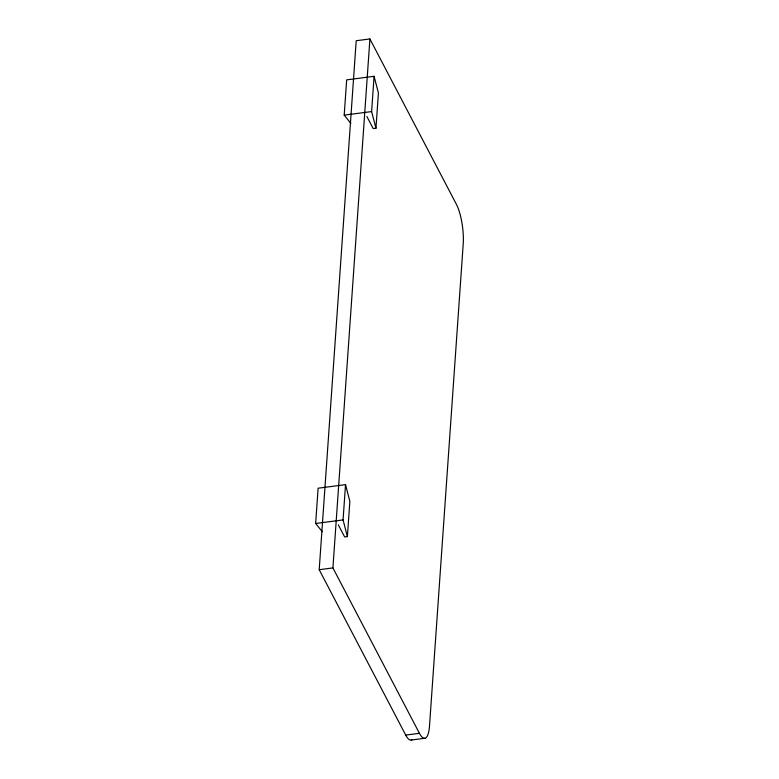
<?xml version="1.0" encoding="UTF-8"?>
<svg xmlns="http://www.w3.org/2000/svg" width="779" height="779" viewBox="0 0 779 779"><rect width="100%" height="100%" fill="white"/><g stroke="black" fill="none" stroke-linecap="round" stroke-linejoin="round"><path stroke-width="1.17" d="M322.292 531.736L315.651 523.478L318.114 488.209L345.535 484.655L349.859 501.325L347.395 536.595L344.649 536.945L338.32 524.842M350.852 123.384L344.201 115.126L346.665 79.867L374.086 76.303L378.419 92.974L375.945 128.243L373.209 128.593L366.88 116.49M319.205 569.702L356.198 40.732L369.908 38.95L456.416 204.341A28.735 7.829 82.6 0 1 463.213 243.983L429.511 725.931A28.735 7.829 82.6 0 1 419.423 733.312L405.713 735.084L319.205 569.702L332.915 567.92L419.423 733.312M332.915 567.92L369.908 38.95M347.395 536.595L343.062 519.924L345.535 484.655M375.945 128.243L371.622 111.572L374.086 76.303M344.201 115.126L371.622 111.572M315.651 523.478L343.062 519.924M411.195 740.05L424.906 738.268M412.169 739.612A28.735 7.829 82.6 0 1 405.713 735.084"/></g></svg>
